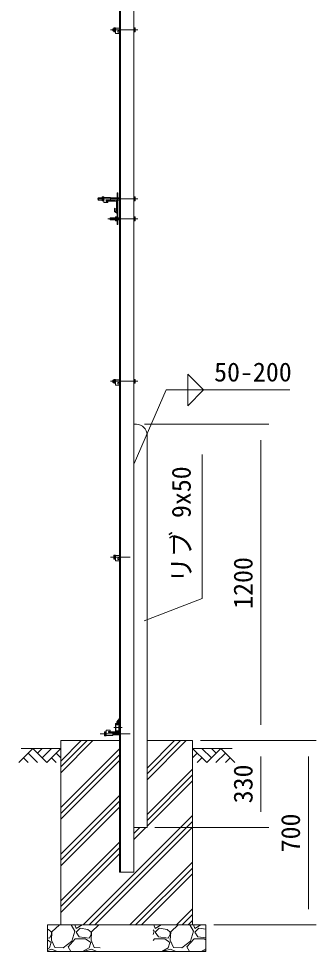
# Model space of a CAD drawing. Units: millimetres, scale not verified. Extents: x -6300 to 6300, y -4455 to 4455.
# Drawn here: x -725 to 404, y -2425 to 1114 of the extents above; entities that cross this region are included whole.
import ezdxf
from ezdxf.enums import TextEntityAlignment as Align

# ---------------------------------------------------------------- set-up
doc = ezdxf.new("R2010")
doc.units = ezdxf.units.MM
doc.header["$LTSCALE"] = 30
doc.linetypes.add('USER1', pattern=[50.8, 31.75, -6.35, 6.35, -6.35])
for name, color, linetype, lineweight in [('0-0_D-STR3', 3, 'Continuous', 13), ('0-1_D-STR1', 1, 'Continuous', 18), ('0-2_D-BMK', 2, 'USER1', 13), ('0-4_D-STR-DIM', 7, 'Continuous', 9), ('0-7_D-STR-TXT', 7, 'Continuous', 9), ('0-8_D-BGD', 7, 'Continuous', 9), ('0-9_D-STR4', 7, 'Continuous', 9), ('0-A_D-DCR-HCH', 7, 'Continuous', 9)]:
    doc.layers.add(name, color=color, linetype=linetype, lineweight=lineweight)
doc.styles.add('ＭＳ ゴシック', font='')
doc.styles.get('ＭＳ ゴシック').set_extended_font_data('MS Gothic')

msp = doc.modelspace()

# ---------------------------------------------------------------- linework, layer by layer
at = {"layer": '0-0_D-STR3'}
for p, q in [((-367.01, 1076), (-368.21, 1074.8)), ((-368.21, 1074.8), (-368.21, 1069.2)), ((-363.71, 1076), (-367.01, 1076)), ((-363.71, 1068), (-367.01, 1068)), ((-363.71, 1065.75), (-363.71, 1078.25)), ((-357.21, 1075.75), (-362.98, 1075.75)), ((-357.21, 1068.25), (-362.98, 1068.25)), ((-357.21, 1064.49), (-357.21, 1079.5)), ((-357.21, 1078), (-357.21, 1058)), ((-357.21, 1078), (-342.21, 1078)), ((-346.96, 1067.5), (-342.21, 1067.5)), ((-346.96, 1063), (-342.21, 1063)), ((-342.21, 1063), (-342.21, 1058)), ((-288.21, 1079.5), (-288.21, 1064.49)), ((-288.21, 1079.5), (-283.6, 1079.5)), ((-288.21, 1075.75), (-283.6, 1075.75)), ((-288.21, 1068.25), (-283.6, 1068.25)), ((-288.21, 1064.49), (-283.6, 1064.49)), ((-282.91, 1078.3), (-283.6, 1079.5)), ((-282.91, 1065.7), (-283.6, 1064.49)), ((-282.91, 1078.3), (-282.91, 1065.7)), ((-357.21, 1058), (-342.21, 1058)), ((-422.01, 434), (-423.21, 432.8)), ((-423.21, 432.8), (-423.21, 427.2)), ((-408.16, 434), (-422.01, 434)), ((-408.16, 426), (-422.01, 426)), ((-408.16, 423.75), (-408.16, 436.25)), ((-401.66, 433.75), (-407.43, 433.75)), ((-401.66, 426.25), (-407.43, 426.25)), ((-401.66, 422.49), (-401.66, 437.51)), ((-401.66, 436), (-376.66, 436)), ((-401.66, 436), (-401.66, 416)), ((-391.41, 425.5), (-376.66, 425.5)), ((-376.66, 436), (-376.66, 425.5)), ((-351.41, 434), (-376.66, 434)), ((-351.41, 426), (-376.66, 426)), ((-351.41, 453), (-351.41, 333)), ((-351.41, 453), (-348.21, 453)), ((-348.21, 453), (-348.21, 333)), ((-348.21, 434), (-342.21, 434)), ((-348.21, 426), (-342.21, 426)), ((-288.21, 437.51), (-283.6, 437.51)), ((-288.21, 437.51), (-288.21, 422.49)), ((-288.21, 433.75), (-283.6, 433.75)), ((-288.21, 426.25), (-283.6, 426.25)), ((-282.91, 436.3), (-283.6, 437.51)), ((-282.91, 436.3), (-282.91, 423.7)), ((-401.66, 416), (-386.66, 416)), ((-391.41, 421), (-386.66, 421)), ((-386.66, 421), (-386.66, 416)), ((-358.41, 394.64), (-361.61, 392.98)), ((-361.61, 392.98), (-361.61, 383.64)), ((-358.41, 394.64), (-358.41, 383.64)), ((-288.21, 422.49), (-283.6, 422.49)), ((-282.91, 423.7), (-283.6, 422.49)), ((-377.01, 359), (-378.21, 357.8)), ((-378.21, 357.8), (-378.21, 352.2)), ((-357.91, 359), (-377.01, 359)), ((-354.1, 377.79), (-359.89, 380.81)), ((-351.41, 380), (-358.41, 383.64)), ((-357.91, 348.75), (-357.91, 361.25)), ((-351.41, 358.75), (-357.18, 358.75)), ((-351.41, 347.49), (-351.41, 362.51)), ((-348.21, 359), (-342.21, 359)), ((-288.21, 362.51), (-288.21, 347.49)), ((-288.21, 362.51), (-283.6, 362.51)), ((-288.21, 358.75), (-283.6, 358.75)), ((-282.91, 361.3), (-283.6, 362.51)), ((-282.91, 361.3), (-282.91, 348.7)), ((-357.91, 351), (-377.01, 351)), ((-351.41, 351.25), (-357.18, 351.25)), ((-351.41, 333), (-348.21, 333)), ((-348.21, 351), (-342.21, 351)), ((-288.21, 351.25), (-283.6, 351.25)), ((-288.21, 347.49), (-283.6, 347.49)), ((-282.91, 348.7), (-283.6, 347.49)), ((-367.01, -258), (-368.21, -259.2)), ((-368.21, -259.2), (-368.21, -264.8)), ((-363.71, -258), (-367.01, -258)), ((-363.71, -266), (-367.01, -266)), ((-363.71, -268.25), (-363.71, -255.75)), ((-357.21, -258.25), (-362.98, -258.25)), ((-357.21, -265.75), (-362.98, -265.75)), ((-357.21, -269.51), (-357.21, -254.5)), ((-357.21, -256), (-357.21, -276)), ((-357.21, -256), (-342.21, -256)), ((-357.21, -276), (-342.21, -276)), ((-346.96, -266.5), (-342.21, -266.5)), ((-346.96, -271), (-342.21, -271)), ((-342.21, -271), (-342.21, -276)), ((-288.21, -254.5), (-288.21, -269.51)), ((-288.21, -254.5), (-283.6, -254.5)), ((-288.21, -258.25), (-283.6, -258.25)), ((-288.21, -265.75), (-283.6, -265.75)), ((-288.21, -269.51), (-283.6, -269.51)), ((-282.91, -255.7), (-283.6, -254.5)), ((-282.91, -268.3), (-283.6, -269.51)), ((-282.91, -255.7), (-282.91, -268.3)), ((-363.71, -935.25), (-363.71, -922.75)), ((-357.21, -925.25), (-362.98, -925.25)), ((-357.21, -932.75), (-362.98, -932.75)), ((-357.21, -936.51), (-357.21, -921.5)), ((-357.21, -923), (-357.21, -943)), ((-357.21, -923), (-342.21, -923)), ((-357.21, -943), (-342.21, -943)), ((-346.96, -933.5), (-342.21, -933.5)), ((-346.96, -938), (-342.21, -938)), ((-342.21, -938), (-342.21, -943)), ((-392.46, -1605.5), (-392.46, -1585.5)), ((-392.46, -1585.5), (-377.46, -1585.5)), ((-392.46, -1607.01), (-392.46, -1591.99)), ((-382.21, -1590.5), (-377.46, -1590.5)), ((-377.46, -1590.5), (-377.46, -1585.5)), ((-358.21, -1563.3), (-358.21, -1586.7)), ((-355.91, -1563.3), (-355.91, -1586.7)), ((-352.21, -1560), (-354.91, -1560)), ((-352.21, -1562.3), (-354.91, -1562.3)), ((-345.21, -1587.7), (-354.91, -1587.7)), ((-345.21, -1590), (-354.91, -1590)), ((-345.21, -1560), (-349.21, -1560)), ((-345.21, -1562.3), (-349.21, -1562.3)), ((-345.21, -1560), (-345.21, -1562.3)), ((-345.21, -1587.7), (-345.21, -1590)), ((-398.96, -1605.75), (-398.96, -1593.25)), ((-392.46, -1595.75), (-398.23, -1595.75)), ((-392.46, -1603.25), (-398.23, -1603.25)), ((-392.46, -1605.5), (-367.46, -1605.5)), ((-382.21, -1595), (-367.46, -1595)), ((-367.46, -1605.5), (-367.46, -1595)), ((-342.21, -1595.5), (-367.46, -1595.5)), ((-342.21, -1603.5), (-367.46, -1603.5))]:
    msp.add_line(p, q, dxfattribs=at)
for points in [[(-367.01, 1076), (-367.01, 1068), (-368.21, 1069.2)], [(-357.21, 1079.5), (-362.98, 1079.5), (-363.71, 1078.25)], [(-357.21, 1064.49), (-362.98, 1064.49), (-363.71, 1065.75)], [(-422.01, 434), (-422.01, 426), (-423.21, 427.2)], [(-401.66, 437.51), (-407.43, 437.51), (-408.16, 436.25)], [(-401.66, 422.49), (-407.43, 422.49), (-408.16, 423.75)], [(-377.01, 359), (-377.01, 351), (-378.21, 352.2)], [(-351.41, 362.51), (-357.18, 362.51), (-357.91, 361.25)], [(-351.41, 347.49), (-357.18, 347.49), (-357.91, 348.75)], [(-367.01, -258), (-367.01, -266), (-368.21, -264.8)], [(-357.21, -254.5), (-362.98, -254.5), (-363.71, -255.75)], [(-357.21, -269.51), (-362.98, -269.51), (-363.71, -268.25)], [(-357.21, -921.5), (-362.98, -921.5), (-363.71, -922.75)], [(-357.21, -936.51), (-362.98, -936.51), (-363.71, -935.25)], [(-392.46, -1591.99), (-398.23, -1591.99), (-398.96, -1593.25)], [(-392.46, -1607.01), (-398.23, -1607.01), (-398.96, -1605.75)]]:
    msp.add_lwpolyline(points, dxfattribs=at)
for centre, radius, start, end in [((-360.24, 1077.63), 3.32, 145.61586, 214.38414), ((-351.14, 1072), 12.42, 162.4121, 197.5879), ((-360.24, 1066.37), 3.32, 145.61584, 214.38415), ((-346.96, 1065.25), 2.25, 90, 270), ((-286.35, 1077.63), 3.32, 325.61585, 34.38415), ((-286.35, 1066.37), 3.32, 325.61585, 34.38415), ((-295.44, 1072), 12.42, 342.4121, 17.5879), ((-404.69, 435.63), 3.32, 145.61586, 214.38414), ((-395.59, 430), 12.42, 162.4121, 197.5879), ((-404.69, 424.37), 3.32, 145.61584, 214.38415), ((-391.41, 423.25), 2.25, 90, 270), ((-286.35, 435.63), 3.32, 325.61585, 34.38415), ((-286.35, 424.37), 3.32, 325.61585, 34.38415), ((-295.44, 430), 12.42, 342.4121, 17.5879), ((-358.41, 383.64), 3.2, 180, 242.49326), ((-354.44, 360.63), 3.32, 145.61586, 214.38414), ((-345.34, 355), 12.42, 162.4121, 197.5879), ((-356.41, 373.36), 5, 0, 62.49326), ((-286.35, 360.63), 3.32, 325.61585, 34.38415), ((-295.44, 355), 12.42, 342.4121, 17.5879), ((-354.44, 349.37), 3.32, 145.61584, 214.38415), ((-286.35, 349.37), 3.32, 325.61585, 34.38415), ((-360.24, -256.37), 3.32, 145.61586, 214.38414), ((-351.14, -262), 12.42, 162.4121, 197.5879), ((-360.24, -267.63), 3.32, 145.61584, 214.38415), ((-346.96, -268.75), 2.25, 90, 270), ((-286.35, -256.37), 3.32, 325.61585, 34.38415), ((-286.35, -267.63), 3.32, 325.61585, 34.38415), ((-295.44, -262), 12.42, 342.4121, 17.5879), ((-360.24, -923.37), 3.32, 145.61586, 214.38414), ((-351.14, -929), 12.42, 162.4121, 197.5879), ((-360.24, -934.63), 3.32, 145.61584, 214.38415), ((-346.96, -935.75), 2.25, 90, 270), ((-395.49, -1593.87), 3.32, 145.61586, 214.38414), ((-382.21, -1592.75), 2.25, 90, 270), ((-354.91, -1563.3), 3.3, 90, 180), ((-354.91, -1586.7), 3.3, 180, 270), ((-354.91, -1563.3), 1, 90, 180), ((-354.91, -1586.7), 1, 180, 270), ((-386.39, -1599.5), 12.42, 162.4121, 197.5879), ((-395.49, -1605.13), 3.32, 145.61584, 214.38415)]:
    msp.add_arc(centre, radius, start, end, dxfattribs=at)
at = {"layer": '0-1_D-STR1'}
for p, q in [((-342.21, -2125), (-342.21, 2420)), ((-338.21, -2125), (-338.21, 2420)), ((-288.21, -2125), (-288.21, 2420)), ((-391.41, 424), (-391.41, 425)), ((-356.41, 425), (-391.41, 425)), ((-358.91, 422), (-389.41, 422)), ((-354.41, 387), (-354.41, 417.5)), ((-351.41, 385), (-351.41, 420)), ((-352.41, 385), (-351.41, 385)), ((-288.21, -425), (-278.21, -425)), ((-238.21, -465), (-238.21, -1955)), ((-352.21, -1554.27), (-342.21, -1541.77)), ((-352.21, -1565.27), (-352.21, -1554.27)), ((-349.21, -1565.27), (-349.21, -1555.39)), ((-345.21, -1587.5), (-345.21, -1557)), ((-343.21, -1555), (-342.21, -1555)), ((-342.21, -1590), (-342.21, -1555)), ((-380.21, -1592), (-349.71, -1592)), ((-349.21, -1565.27), (-352.21, -1565.27)), ((-382.21, -1594), (-382.21, -1595)), ((-382.21, -1595), (-347.21, -1595)), ((-288.21, -1955), (-238.21, -1955)), ((-342.21, -2125), (-288.21, -2125))]:
    msp.add_line(p, q, dxfattribs=at)
msp.add_lwpolyline([(-349.21, -1555.39), (-342.21, -1546.34), (-342.21, -1541.77)], dxfattribs=at)
for centre, radius, start, end in [((-356.41, 420), 5, 0, 90), ((-389.41, 424), 2, 180, 270), ((-358.91, 417.5), 4.5, 0, 90), ((-352.41, 387), 2, 180, 270), ((-278.21, -465), 40, 0, 90), ((-343.21, -1557), 2, 90, 180), ((-380.21, -1594), 2, 90, 180), ((-349.71, -1587.5), 4.5, 270, 0), ((-347.21, -1590), 5, 270, 0)]:
    msp.add_arc(centre, radius, start, end, dxfattribs=at)
at = {"layer": '0-2_D-BMK'}
for p, q in [((-376.2, 1072), (-273.21, 1072)), ((-425.64, 430), (-273.21, 430)), ((-386.2, 355), (-273.21, 355)), ((-376.2, -262), (-273.21, -262)), ((-376.2, -929), (-302.21, -929)), ((-332.95, -1575), (-364.31, -1575)), ((-416.44, -1599.5), (-302.21, -1599.5))]:
    msp.add_line(p, q, dxfattribs=at)
at = {"layer": '0-4_D-STR-DIM'}
for p, q in [((-248.21, -425), (223.8, -425)), ((193.8, -1565), (193.8, -485)), ((-35.21, -1625), (223.8, -1625)), ((-35.21, -1625), (403.8, -1625)), ((-35.21, -1625), (223.8, -1625)), ((193.8, -1895), (193.8, -1685)), ((373.8, -1685), (373.8, -2265)), ((-208.21, -1955), (223.8, -1955)), ((14.79, -2325), (403.8, -2325))]:
    msp.add_line(p, q, dxfattribs=at)
at = {"layer": '0-7_D-STR-TXT'}
for p, q in [((-83.52, -234.81), (-83.52, -354.81)), ((-83.52, -234.81), (-23.52, -294.81)), ((-83.52, -354.81), (-23.52, -294.81))]:
    msp.add_line(p, q, dxfattribs=at)
for points in [[(303.85, -294.81), (-166.19, -294.81), (-287.41, -574.3)], [(-29.24, -539.94), (-29.24, -1086.3), (-248.54, -1171.35)]]:
    msp.add_lwpolyline(points, dxfattribs=at)
at = {"layer": '0-8_D-BGD'}
for p, q in [((-715.21, -1655), (-565.21, -1655)), ((84.79, -1655), (-65.21, -1655))]:
    msp.add_line(p, q, dxfattribs=at)
at = {"layer": '0-9_D-STR4'}
for p, q in [((-565.21, -1625), (-565.21, -2325)), ((-565.21, -1625), (-342.21, -1625)), ((-238.21, -1625), (-65.21, -1625)), ((-65.21, -1625), (-65.21, -2325)), ((-615.21, -2325), (-15.21, -2325)), ((-615.21, -2325), (-615.21, -2425)), ((-15.21, -2325), (-15.21, -2425)), ((-615.21, -2425), (-15.21, -2425))]:
    msp.add_line(p, q, dxfattribs=at)
at = {"layer": '0-A_D-DCR-HCH'}
for p, q in [((-565.21, -1747.07), (-443.13, -1625)), ((-565.21, -1724.98), (-465.23, -1625)), ((-565.21, -1702.88), (-487.33, -1625)), ((-238.21, -1773.63), (-89.58, -1625)), ((-238.21, -1751.53), (-111.68, -1625)), ((-238.21, -1729.43), (-133.78, -1625)), ((-671.63, -1655), (-724.84, -1708.21)), ((-671.63, -1655), (-618.42, -1708.21)), ((-653.99, -1672.83), (-636.16, -1655)), ((-636.16, -1690.47), (-600.68, -1655)), ((-618.42, -1708.21), (-565.21, -1655)), ((-565.21, -1879.66), (-342.21, -1656.66)), ((-12, -1708.21), (-65.21, -1655)), ((5.74, -1690.47), (-29.73, -1655)), ((41.22, -1655), (-12, -1708.21)), ((23.48, -1672.74), (5.74, -1655)), ((41.22, -1655), (94.43, -1708.21)), ((-707.11, -1690.47), (-689.29, -1708.21)), ((-689.37, -1672.74), (-653.73, -1708.21)), ((-600.68, -1690.47), (-582.86, -1708.21)), ((-582.95, -1672.74), (-565.21, -1690.39)), ((-565.21, -1901.75), (-342.21, -1678.75)), ((-47.47, -1672.74), (-65.21, -1690.39)), ((-29.73, -1690.47), (-47.55, -1708.21)), ((58.95, -1672.74), (23.32, -1708.21)), ((76.69, -1690.47), (58.87, -1708.21)), ((-565.21, -1923.85), (-342.21, -1700.85)), ((-238.21, -1906.21), (-65.21, -1733.21)), ((-238.21, -1928.31), (-65.21, -1755.31)), ((-238.21, -1950.4), (-65.21, -1777.4)), ((-565.21, -2056.43), (-342.21, -1833.43)), ((-565.21, -2078.53), (-342.21, -1855.53)), ((-565.21, -2100.63), (-342.21, -1877.63)), ((-480.22, -2325), (-65.21, -1909.99)), ((-458.13, -2325), (-65.21, -1932.08)), ((-436.03, -2325), (-65.21, -1954.18)), ((-288.21, -2000.4), (-242.8, -1955)), ((-288.21, -1978.31), (-264.9, -1955)), ((-288.21, -1956.21), (-287, -1955)), ((-565.21, -2233.21), (-342.21, -2010.21)), ((-565.21, -2255.31), (-342.21, -2032.31)), ((-565.21, -2277.4), (-342.21, -2054.4)), ((-303.45, -2325), (-65.21, -2086.76)), ((-281.35, -2325), (-65.21, -2108.86)), ((-259.25, -2325), (-65.21, -2130.96)), ((-126.67, -2325), (-65.21, -2263.54)), ((-104.57, -2325), (-65.21, -2285.64)), ((-570.57, -2325), (-598.5, -2350.5)), ((-511.5, -2349), (-526.17, -2325)), ((-512.4, -2325), (-507, -2338.5)), ((-507, -2338.5), (-484.5, -2325)), ((-420.57, -2325), (-448.5, -2350.5)), ((-212.4, -2325), (-207, -2338.5)), ((-207, -2338.5), (-184.5, -2325)), ((-120.57, -2325), (-148.5, -2350.5)), ((-82.47, -2325), (-65.21, -2307.73)), ((-61.5, -2349), (-76.17, -2325)), ((-62.4, -2325), (-57, -2338.5)), ((-57, -2338.5), (-34.5, -2325)), ((-612, -2341.5), (-615.21, -2341.02)), ((-600, -2352), (-612, -2341.5)), ((-607.5, -2374.5), (-600, -2361)), ((-598.5, -2350.5), (-600, -2382)), ((-600, -2361), (-600, -2352)), ((-523.5, -2386.5), (-511.5, -2349)), ((-492, -2337), (-507, -2352)), ((-507, -2352), (-495, -2370)), ((-495, -2370), (-457.5, -2374.5)), ((-462, -2341.5), (-492, -2337)), ((-450, -2352), (-462, -2341.5)), ((-457.5, -2374.5), (-450, -2361)), ((-448.5, -2350.5), (-450, -2382)), ((-450, -2361), (-450, -2352)), ((-211.5, -2349), (-215.21, -2342.93)), ((-215.21, -2360.59), (-211.5, -2349)), ((-192, -2337), (-207, -2352)), ((-207, -2352), (-195, -2370)), ((-195, -2370), (-157.5, -2374.5)), ((-162, -2341.5), (-192, -2337)), ((-150, -2352), (-162, -2341.5)), ((-157.5, -2374.5), (-150, -2361)), ((-148.5, -2350.5), (-150, -2382)), ((-150, -2361), (-150, -2352)), ((-73.5, -2386.5), (-61.5, -2349)), ((-42, -2337), (-57, -2352)), ((-57, -2352), (-45, -2370)), ((-45, -2370), (-15.21, -2373.58)), ((-15.21, -2341.02), (-42, -2337)), ((-615.21, -2373.58), (-607.5, -2374.5)), ((-615.21, -2381.51), (-601.5, -2391)), ((-601.5, -2391), (-607.5, -2412)), ((-600, -2382), (-588, -2410.5)), ((-556.5, -2412), (-523.5, -2386.5)), ((-537, -2407.5), (-510, -2377.5)), ((-451.5, -2391), (-457.5, -2412)), ((-450, -2382), (-438, -2410.5)), ((-215.21, -2383.29), (-210, -2377.5)), ((-210, -2377.5), (-171, -2377.5)), ((-171, -2377.5), (-151.5, -2391)), ((-151.5, -2391), (-157.5, -2412)), ((-150, -2382), (-138, -2410.5)), ((-106.5, -2412), (-73.5, -2386.5)), ((-87, -2407.5), (-60, -2377.5)), ((-607.5, -2412), (-615.21, -2416.04)), ((-615.21, -2421.25), (-600, -2416.5)), ((-600, -2416.5), (-577.33, -2425)), ((-588, -2410.5), (-556.5, -2412)), ((-526.79, -2425), (-537, -2407.5)), ((-457.5, -2412), (-482.32, -2425)), ((-474.43, -2425), (-474, -2424)), ((-474, -2424), (-450, -2416.5)), ((-450, -2416.5), (-427.33, -2425)), ((-438, -2410.5), (-415.21, -2411.59)), ((-157.5, -2412), (-182.32, -2425)), ((-174.43, -2425), (-174, -2424)), ((-174, -2424), (-150, -2416.5)), ((-150, -2416.5), (-127.33, -2425)), ((-138, -2410.5), (-106.5, -2412)), ((-76.79, -2425), (-87, -2407.5)), ((-15.21, -2416.04), (-32.32, -2425)), ((-24.43, -2425), (-24, -2424)), ((-24, -2424), (-15.21, -2421.25))]:
    msp.add_line(p, q, dxfattribs=at)
for points in [[(-510, -2377.5), (-471, -2377.5), (-451.5, -2391)], [(-60, -2377.5), (-21, -2377.5), (-15.21, -2381.51)]]:
    msp.add_lwpolyline(points, dxfattribs=at)

# ---------------------------------------------------------------- texts
at = {"layer": '0-4_D-STR-DIM', "style": 'ＭＳ ゴシック'}
for s, p in [('1200', (183.68, -1125.35)), ('330', (183.68, -1863.31)), ('700', (363.68, -2049.25))]:
    msp.add_text(s, height=72.14, rotation=90, dxfattribs=at).set_placement(p, align=Align.BOTTOM_LEFT)
at = {"layer": '0-7_D-STR-TXT', "style": 'ＭＳ ゴシック'}
msp.add_text('\u300050-200', height=72.14, dxfattribs=at).set_placement((-82.19, -284.31), align=Align.BOTTOM_LEFT)
msp.add_text('リブ 9x50', height=72.14, rotation=90, dxfattribs=at).set_placement((-50.79, -1026.67), align=Align.BOTTOM_LEFT)

doc.saveas('drawing.dxf')
